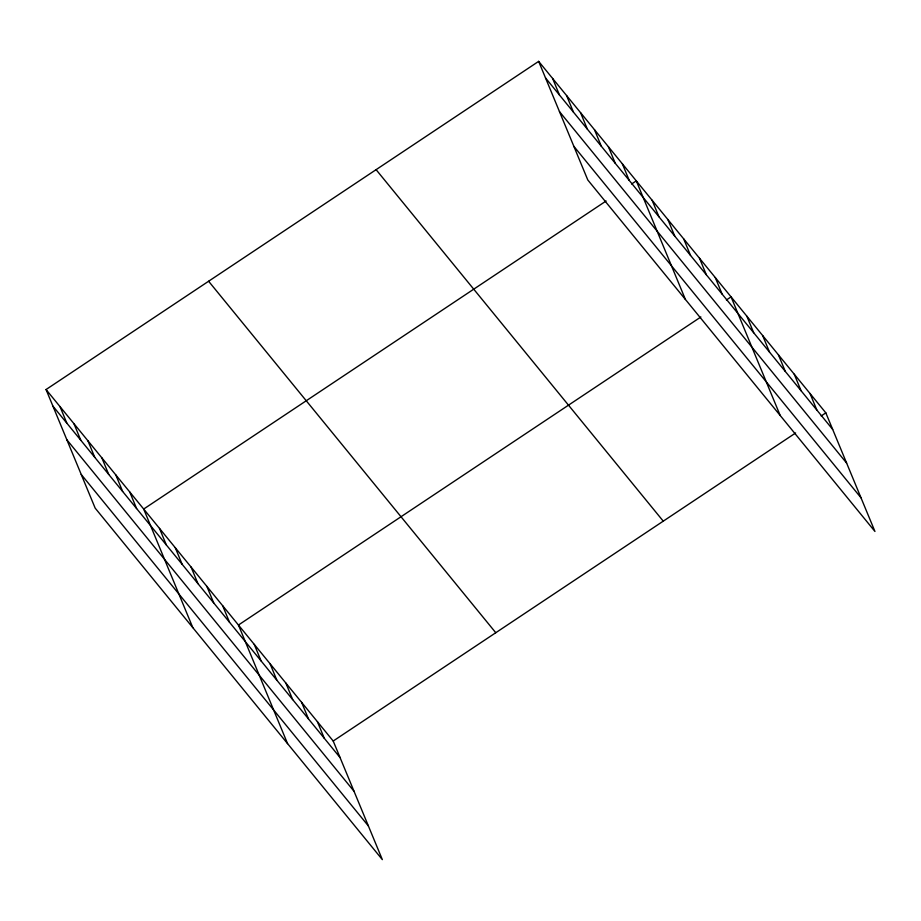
<?xml version="1.0" encoding="UTF-8"?>
<svg xmlns="http://www.w3.org/2000/svg" width="921" height="921" viewBox="0 0 921 921"><rect width="100%" height="100%" fill="white"/><g stroke="black" fill="none" stroke-linecap="round" stroke-linejoin="round"><path stroke-width="1.38" d="M46.05 389.537L333.206 741.025L382.342 859.627L95.174 508.139L46.05 389.537L538.658 61.373L825.826 412.861L874.95 531.463L587.794 179.975L538.658 61.373M606.11 200.997L143.688 509.048L192.811 627.65M631.656 183.97L636.296 180.884L685.42 299.486M700.869 316.985L238.447 625.037L287.571 743.638M726.416 299.97L731.067 296.873L780.191 415.475M333.206 741.025L795.629 432.974M821.175 415.958L825.826 412.861M545.531 77.951L832.688 429.439M559.473 111.625L846.641 463.102M573.841 146.312L861.008 497.789M376.102 169.671L663.258 521.159M208.618 281.25L495.774 632.727M52.911 406.115L340.079 757.603M66.865 439.789L354.021 791.266M81.232 474.476L368.388 825.953M810.031 393.532L816.892 410.11M794.236 374.202L801.097 390.769M778.441 354.861L785.314 371.439M762.646 335.532L769.519 352.11M746.85 316.202L753.723 332.78M715.272 277.543L722.133 294.11M699.476 258.202L706.338 274.78M683.681 238.873L690.543 255.451M667.886 219.543L674.748 236.121M652.091 200.214L658.952 216.792M622.354 163.811L629.216 180.389M608.401 146.738L615.274 163.316M594.459 129.665L601.321 146.243M580.506 112.592L587.368 129.17M566.565 95.519L573.426 112.097M552.612 78.446L559.473 95.024M317.411 721.696L324.284 738.274M301.628 702.366L308.489 718.933M285.832 683.025L292.694 699.603M270.037 663.696L276.899 680.274M254.242 644.366L261.104 660.944M222.652 605.707L229.525 622.274M206.857 586.366L213.73 602.944M191.061 567.037L197.934 583.615M175.278 547.707L182.139 564.285M159.483 528.378L166.344 544.956M129.734 491.975L136.607 508.553M115.793 474.902L122.654 491.48M101.84 457.829L108.713 474.407M87.898 440.756L94.759 457.334M73.945 423.683L80.806 440.261M60.003 406.61L66.865 423.188"/></g></svg>
